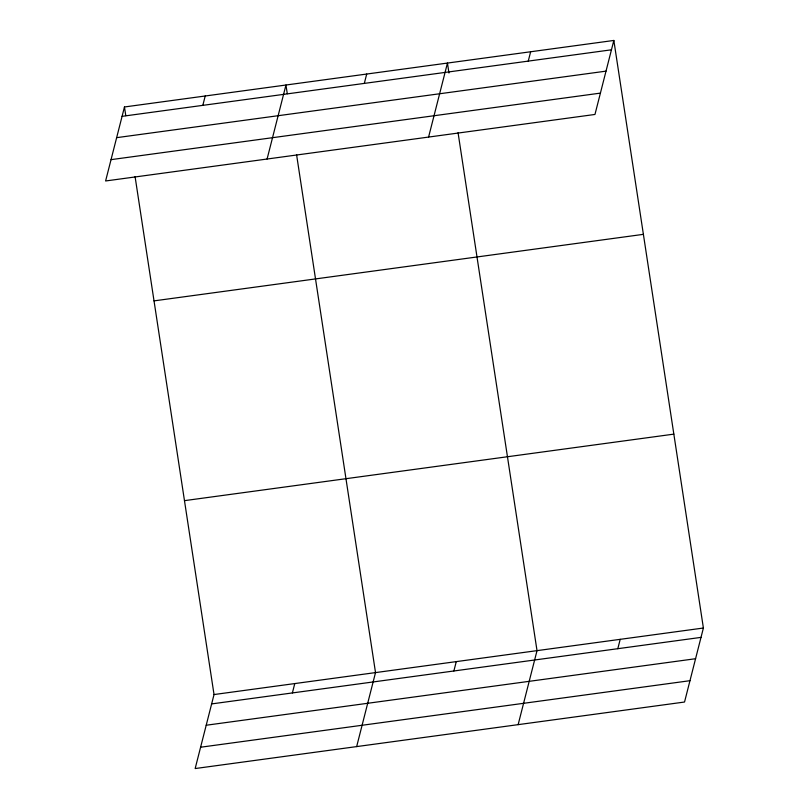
<?xml version="1.0" encoding="UTF-8"?>
<svg xmlns="http://www.w3.org/2000/svg" width="809" height="809" viewBox="0 0 809 809"><rect width="100%" height="100%" fill="white"/><g stroke="black" fill="none" stroke-linecap="round" stroke-linejoin="round"><path stroke-width="1.21" d="M124.465 106.97L105.605 180.973L594.969 114.453L613.839 40.45L124.465 106.97L125.789 115.677M202.826 105.352L205.213 95.998M267.091 159.019L285.961 85.016L287.286 93.723M364.323 83.398L366.699 74.044M135.073 176.574L214.031 694.547L195.161 768.55L684.535 702.03L703.395 628.027L613.839 40.45M428.588 137.065L447.448 63.072L448.965 73.012M292.383 692.929L294.769 683.575M528.257 61.12L530.643 51.756M356.658 746.596L375.518 672.592L296.569 154.62M453.879 670.974L456.266 661.62M518.144 724.642L537.014 650.648L458.056 132.676M617.813 648.697L620.2 639.332M122.078 116.334L611.452 49.804M116.648 137.661L606.012 71.141M111.045 159.646L600.409 93.116M154.023 300.877L643.388 234.347M184.472 500.65L673.846 434.13M214.031 694.547L703.395 628.027M211.645 703.911L701.009 637.381M206.204 725.238L695.578 658.718M200.602 747.223L689.976 680.693"/></g></svg>
